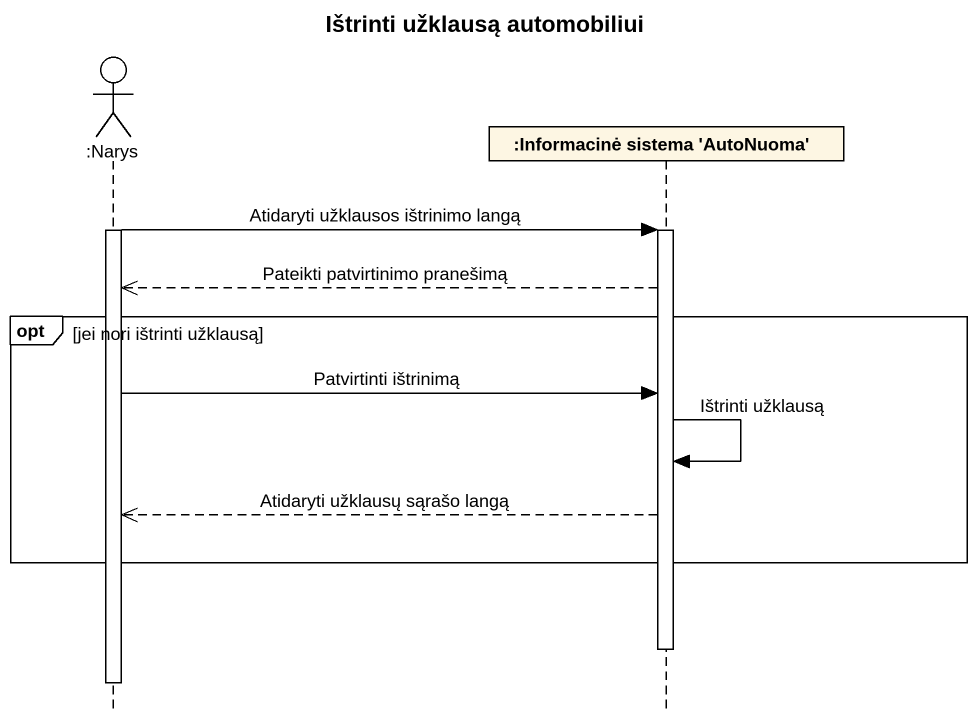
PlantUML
@startuml
title Ištrinti užklausą automobiliui
hide footbox
actor ":Narys" as Narys
participant ":Informacinė sistema 'AutoNuoma'" as Informacinė_sistema

activate Narys
Narys -> Informacinė_sistema : Atidaryti užklausos ištrinimo langą
activate Informacinė_sistema
Informacinė_sistema -->> Narys : Pateikti patvirtinimo pranešimą
opt jei nori ištrinti užklausą
  Narys -> Informacinė_sistema : Patvirtinti ištrinimą
  Informacinė_sistema -> Informacinė_sistema : Ištrinti užklausą
  Informacinė_sistema -->> Narys : Atidaryti užklausų sąrašo langą
end
deactivate Informacinė_sistema
deactivate Narys
@enduml
